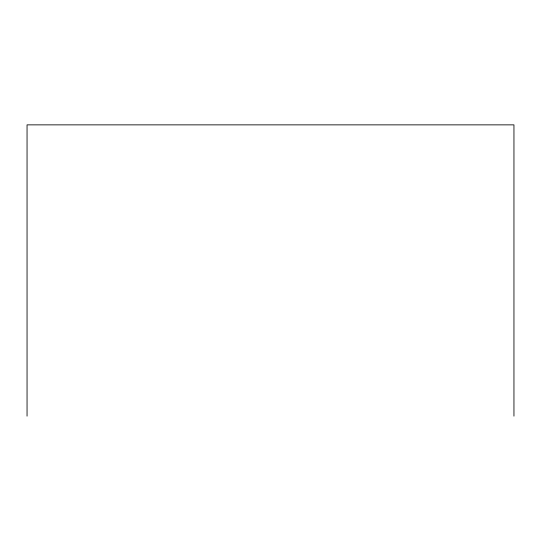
<?xml version="1.0" encoding="UTF-8"?>
<svg xmlns="http://www.w3.org/2000/svg" width="541" height="541" viewBox="0 0 541 541"><rect width="100%" height="100%" fill="white"/><g stroke="black" fill="none" stroke-linecap="round" stroke-linejoin="round"><path stroke-width="0.81" d="M513.95 416.137L513.95 124.863L27.05 124.863L27.05 416.137"/></g></svg>
